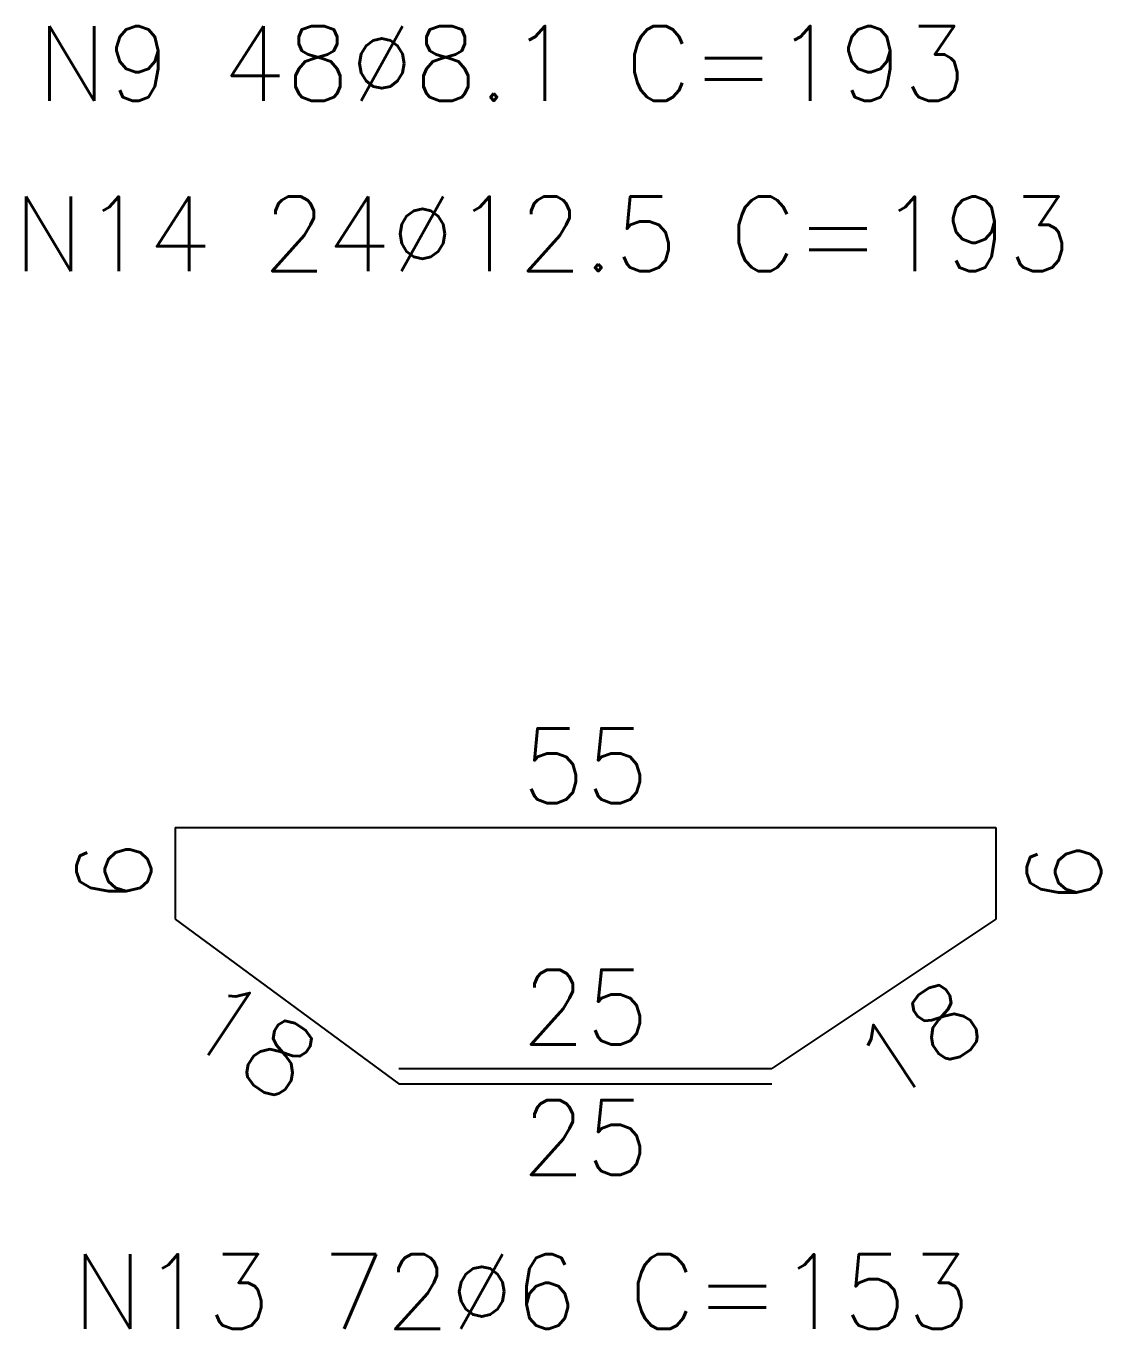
# Model space of a CAD drawing. Header units: centimetres. Extents: x 1658 to 6058, y 7825 to 9310.
# Drawn here: x 5257.7 to 5403.5, y 8432.2 to 8606.8 of the extents above; entities that cross this region are included whole.
import ezdxf

# ---------------------------------------------------------------- set-up
doc = ezdxf.new("R2010")
doc.units = ezdxf.units.CM
doc.header["$LTSCALE"] = 50
doc.header["$MEASUREMENT"] = 0
doc.header["$PDMODE"] = 67
for name, color, linetype in [('COTAS-PRECON', 1, 'Continuous'), ('LINHA-04-PRECON', 4, 'Continuous'), ('X1', 2, 'Continuous')]:
    doc.layers.add(name, color=color, linetype=linetype)
doc.styles.add('PRECON-ROMANS', font='romans.shx')
doc.styles.add('ROMANS', font='ROMANS.SHX', dxfattribs={"oblique": 15, "height": 3})
doc.styles.get("Standard").update_dxf_attribs({"font": 'romans.shx'})
doc.dimstyles.new('ESC50-25', dxfattribs={"dimscale": 50, "dimtxt": 0.2, "dimasz": 0.1, "dimexe": 0.1, "dimexo": 0.1, "dimgap": 0.065, "dimtad": 1, "dimdec": 1, "dimlfac": 0.5, "dimzin": 12, "dimdsep": 46, "dimtxsty": 'Standard', "dimblk": 'ARCHTICK', "dimcen": 0.09, "dimdle": 0.1, "dimclrd": 256, "dimclre": 256, "dimclrt": 2, "dimaunit": 1, "dimazin": 0, "dimtfac": 1, "dimtdec": 1, "dimtix": 1, "dimtmove": 1, "dimatfit": 3, "dimfxl": 1, "dimtolj": 1, "dimtzin": 0, "dimlwd": -1, "dimlwe": -1, "dimarcsym": 0})

# ---------------------------------------------------------------- blocks, each defined once
blk = doc.blocks.new('*D149')
at = {"layer": 'Defpoints', "color": 0, "transparency": 16777216}
for p in [(5277.74, 8499.38), (5387.74, 8499.38), (5387.74, 8499.38)]:
    blk.add_point(p, dxfattribs=at)
at = {"layer": 'COTAS-PRECON', "color": 2, "transparency": 16777216, "insert": (5332.74, 8507.63), "char_height": 10, "attachment_point": 5}
blk.add_mtext('\\A1;55', dxfattribs=at)
blk = doc.blocks.new('_ArchTick')
at = {"color": 0, "linetype": 'ByBlock', "const_width": 0.15}
blk.add_lwpolyline([(-0.5, -0.5), (0.5, 0.5)], dxfattribs=at)
blk = doc.blocks.new('*D150')
at = {"layer": 'Defpoints', "color": 0, "transparency": 16777216}
for p in [(5387.74, 8499.38), (5387.74, 8487.05), (5387.74, 8487.05)]:
    blk.add_point(p, dxfattribs=at)
at = {"layer": 'COTAS-PRECON', "color": 2, "transparency": 16777216, "insert": (5396.89, 8493.22), "char_height": 10, "attachment_point": 5, "rotation": 90}
blk.add_mtext('\\A1;6', dxfattribs=at)
blk = doc.blocks.new('*D151')
at = {"layer": 'Defpoints', "color": 0, "transparency": 16777216}
for p in [(5277.74, 8499.38), (5277.74, 8487.45), (5277.74, 8487.45)]:
    blk.add_point(p, dxfattribs=at)
at = {"layer": 'COTAS-PRECON', "color": 2, "transparency": 16777216, "insert": (5269.49, 8493.42), "char_height": 10, "attachment_point": 5, "rotation": 90}
blk.add_mtext('\\A1;6', dxfattribs=at)
blk = doc.blocks.new('*D157')
at = {"layer": 'Defpoints', "color": 0, "transparency": 16777216}
for p in [(5387.74, 8487.05), (5357.74, 8467.05), (5357.74, 8467.05)]:
    blk.add_point(p, dxfattribs=at)
at = {"layer": 'COTAS-PRECON', "color": 2, "transparency": 16777216, "insert": (5377.32, 8470.88), "char_height": 10, "attachment_point": 5, "rotation": 33.6901}
blk.add_mtext('\\A1;18', dxfattribs=at)
blk = doc.blocks.new('*D158')
at = {"layer": 'Defpoints', "color": 0, "transparency": 16777216}
for p in [(5277.74, 8487.05), (5307.74, 8467.05), (5307.74, 8467.05)]:
    blk.add_point(p, dxfattribs=at)
at = {"layer": 'COTAS-PRECON', "color": 2, "transparency": 16777216, "insert": (5288.15, 8470.88), "char_height": 10, "attachment_point": 5, "rotation": 326.3099}
blk.add_mtext('\\A1;18', dxfattribs=at)
blk = doc.blocks.new('*D159')
at = {"layer": 'Defpoints', "color": 0, "transparency": 16777216}
for p in [(5307.74, 8467.05), (5357.74, 8467.05), (5357.74, 8467.05)]:
    blk.add_point(p, dxfattribs=at)
at = {"layer": 'COTAS-PRECON', "color": 2, "transparency": 16777216, "insert": (5332.74, 8475.3), "char_height": 10, "attachment_point": 5}
blk.add_mtext('\\A1;25', dxfattribs=at)
blk = doc.blocks.new('*D160')
at = {"layer": 'Defpoints', "color": 0, "transparency": 16777216}
for p in [(5307.74, 8465.01), (5357.74, 8465.01), (5357.74, 8465.01)]:
    blk.add_point(p, dxfattribs=at)
at = {"layer": 'COTAS-PRECON', "color": 2, "transparency": 16777216, "insert": (5332.74, 8457.83), "char_height": 10, "attachment_point": 5}
blk.add_mtext('\\A1;25', dxfattribs=at)

msp = doc.modelspace()

# ---------------------------------------------------------------- linework, layer by layer
at = {"layer": 'LINHA-04-PRECON', "extrusion": (0, 1, 0)}
for p, q in [((5277.735, 8499.378), (5387.735, 8499.378)), ((5277.735, 8499.378), (5277.735, 8487.054)), ((5387.735, 8499.378), (5387.735, 8487.054)), ((5277.735, 8487.054), (5307.735, 8465.006)), ((5387.735, 8487.054), (5357.735, 8467.054))]:
    msp.add_line(p, q, dxfattribs=at)
at = {"layer": 'LINHA-04-PRECON'}
for p, q in [((5307.735, 8467.054), (5357.735, 8467.054)), ((5307.735, 8465.006), (5357.735, 8465.006))]:
    msp.add_line(p, q, dxfattribs=at)

# ---------------------------------------------------------------- texts
at = {"layer": 'X1'}
for s, style, p in [('N9 48%%C8.1 C=193', 'ROMANS', (5259.148, 8596.771)), ('N14 24%%C12.5 C=193', 'PRECON-ROMANS', (5256.02, 8573.923)), ('N13 72%%C6 C=153', 'PRECON-ROMANS', (5263.963, 8432.157))]:
    msp.add_text(s, height=10, dxfattribs=dict(at, style=style)).set_placement(p)

# ---------------------------------------------------------------- dimensions: what is measured, and where the dimension line sits
at = {"layer": 'COTAS-PRECON'}
for p1, p2, picture, middle in [((5277.735, 8499.378), (5387.735, 8499.378), '*D149', (5332.735, 8507.628)), ((5277.735, 8499.378), (5277.735, 8487.454), '*D151', (5269.485, 8493.416)), ((5307.735, 8467.054), (5357.735, 8467.054), '*D159', (5332.735, 8475.304))]:
    dim = msp.add_aligned_dim(p1=p1, p2=p2, distance=0, dimstyle='ESC50-25', override={"dimse1": 1, "dimse2": 1, "dimsd1": 1, "dimsd2": 1, "dimtmove": 2}, dxfattribs=at)
    dim.commit()
    dim.dimension.update_dxf_attribs({"geometry": picture, "text_midpoint": middle})
for base, p1, p2, angle, override, picture, middle in [((5387.735, 8487.054), (5387.735, 8499.378), (5387.735, 8487.054), 270, {"dimdec": 0, "dimse1": 1, "dimse2": 1, "dimsd1": 1, "dimsd2": 1, "dimtmove": 2}, '*D150', (5396.893, 8493.216)), ((5307.735, 8467.054), (5277.735, 8487.054), (5307.735, 8467.054), 326.30993, {"dimdec": 0, "dimse1": 1, "dimse2": 1, "dimsd1": 1, "dimsd2": 1, "dimtmove": 2}, '*D158', (5288.146, 8470.877)), ((5357.735, 8467.054), (5387.735, 8487.054), (5357.735, 8467.054), 213.69007, {"dimdec": 0, "dimse1": 1, "dimse2": 1, "dimsd1": 1, "dimsd2": 1, "dimtmove": 2}, '*D157', (5377.325, 8470.877)), ((5357.735, 8465.006), (5307.735, 8465.006), (5357.735, 8465.006), 360, {"dimse1": 1, "dimse2": 1, "dimsd1": 1, "dimsd2": 1, "dimtmove": 2}, '*D160', (5332.735, 8457.835))]:
    dim = msp.add_linear_dim(base=base, p1=p1, p2=p2, angle=angle, dimstyle='ESC50-25', override=override, dxfattribs=at)
    dim.commit()
    dim.dimension.update_dxf_attribs({"geometry": picture, "text_midpoint": middle, "dimtype": 161})

doc.saveas('drawing.dxf')
